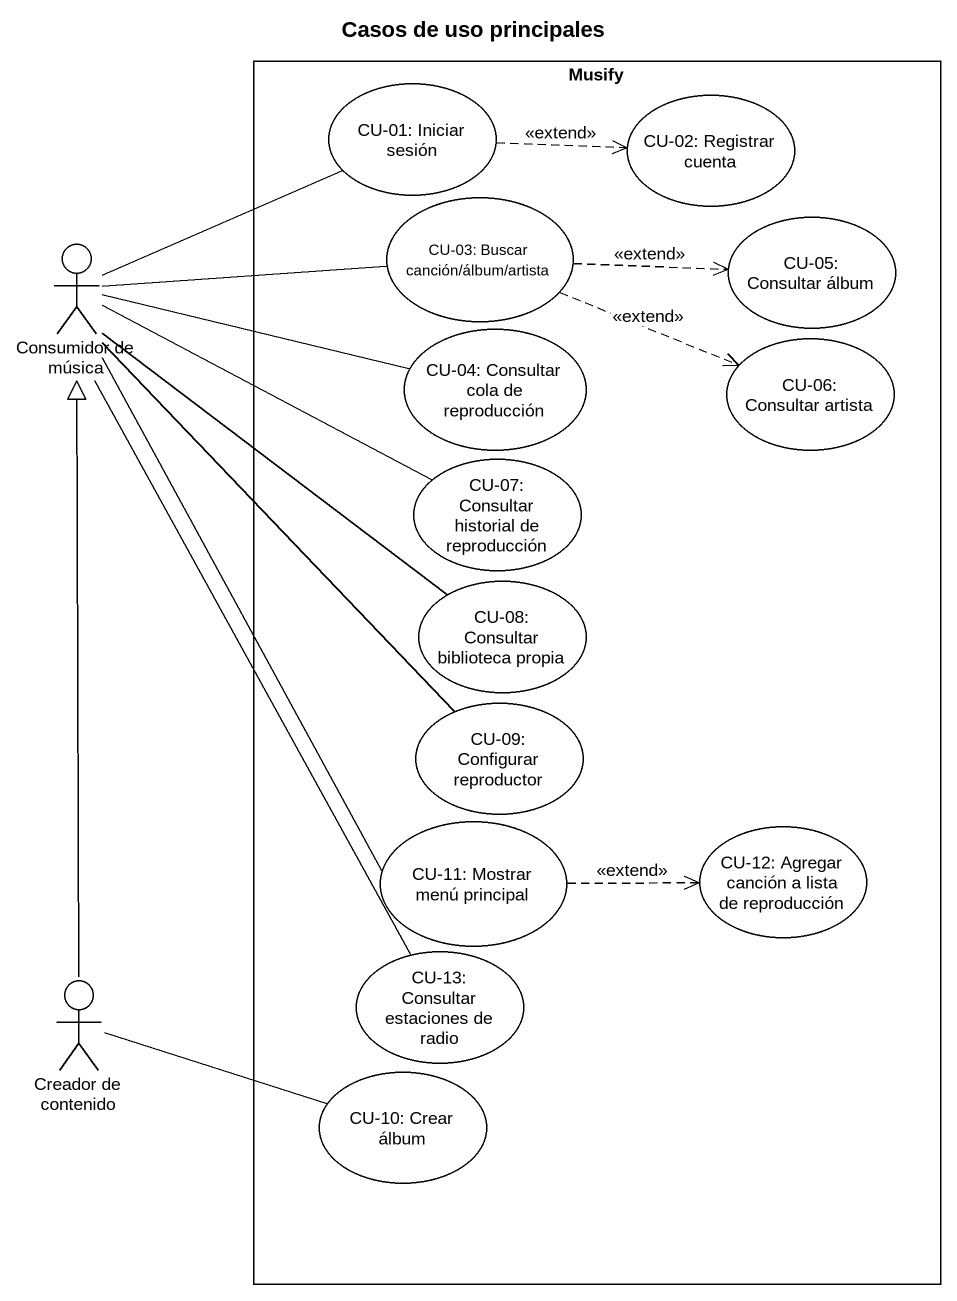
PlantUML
@startuml
title Casos de uso principales
rectangle Musify {
  usecase "CU-01: Iniciar sesión" as CU_01_Iniciar_sesión
  usecase "CU-02: Registrar cuenta" as CU_02_Registrar_cuenta
  usecase "CU-03: Buscar canción/álbum/artista" as CU_03_Buscar_canción_álbum
  usecase "CU-05: Consultar álbum" as CU_05_Consultar_álbum
  usecase "CU-04: Consultar cola de reproducción" as CU_04_Consultar_cola_de
  usecase "CU-06: Consultar artista" as CU_06_Consultar_artista
  usecase "CU-07: Consultar historial de reproducción" as CU_07_Consultar_historial
  usecase "CU-08: Consultar biblioteca propia" as CU_08_Consultar_biblioteca
  usecase "CU-09: Configurar reproductor" as CU_09_Configurar_reproductor
  usecase "CU-11: Mostrar menú principal" as CU_11_Mostrar_menú_principal
  usecase "CU-12: Agregar canción a lista de reproducción" as CU_12_Agregar_canción_a
  usecase "CU-13: Consultar estaciones de radio" as CU_13_Consultar_estaciones
  usecase "CU-10: Crear álbum" as CU_10_Crear_álbum
}
actor "Consumidor de música" as Consumidor_de_música
actor "Creador de contenido" as Creador_de_contenido
CU_01_Iniciar_sesión .right.> CU_02_Registrar_cuenta : <<extend>>
CU_03_Buscar_canción_álbum .right.> CU_05_Consultar_álbum : <<extend>>
CU_03_Buscar_canción_álbum .right.> CU_06_Consultar_artista : <<extend>>
Consumidor_de_música -right- CU_01_Iniciar_sesión
Consumidor_de_música -right- CU_03_Buscar_canción_álbum
Consumidor_de_música -right- CU_04_Consultar_cola_de
Consumidor_de_música -right- CU_07_Consultar_historial
Consumidor_de_música -- CU_08_Consultar_biblioteca
Consumidor_de_música -- CU_09_Configurar_reproductor
Consumidor_de_música -- CU_11_Mostrar_menú_principal
Consumidor_de_música -- CU_13_Consultar_estaciones
CU_11_Mostrar_menú_principal .right.> CU_12_Agregar_canción_a : <<extend>>
Creador_de_contenido -up-|> Consumidor_de_música
Creador_de_contenido -right- CU_10_Crear_álbum
@enduml
